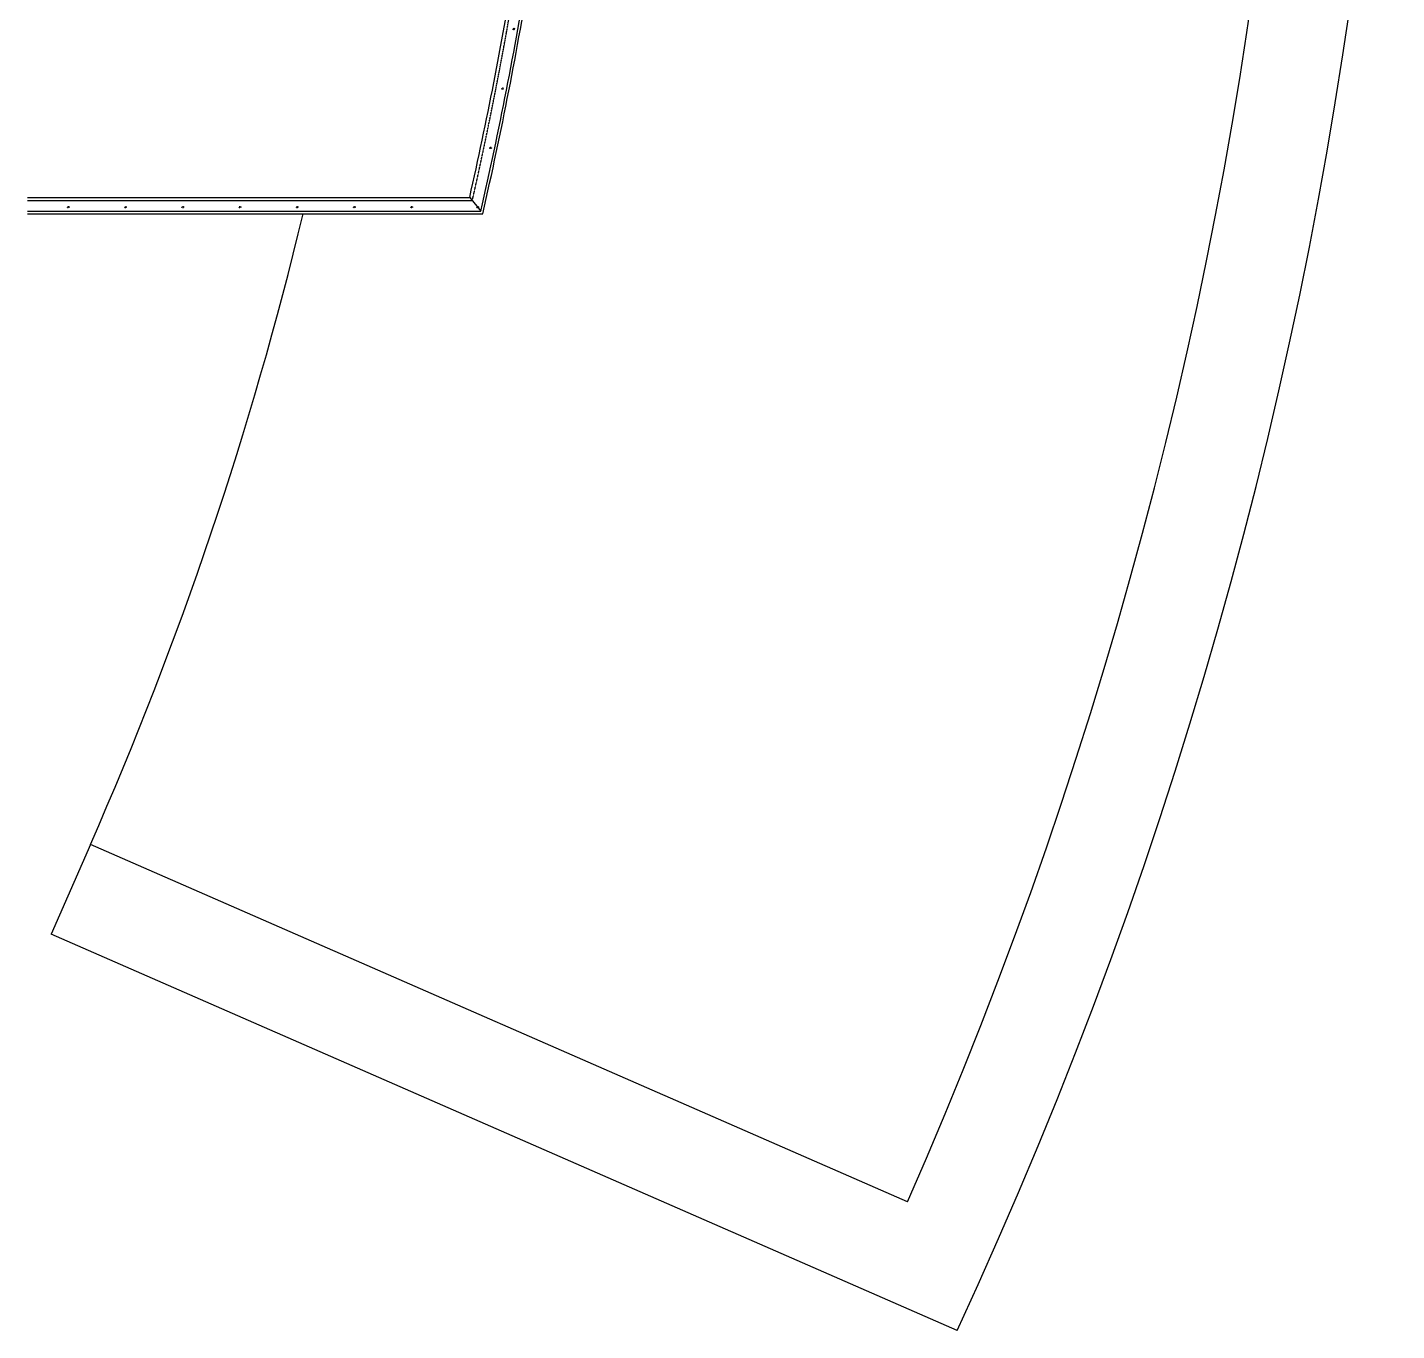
# Model space of a CAD drawing. Header units: millimetres. Extents: x -616979 to 2364082, y 43054 to 1637649.
# Drawn here: x -371270 to -350334, y 68673 to 88598 of the extents above; entities that cross this region are included whole.
import ezdxf

# ---------------------------------------------------------------- set-up
doc = ezdxf.new("R2010")
doc.units = ezdxf.units.MM
doc.linetypes.add('HIDDEN', pattern=[0.375, 0.25, -0.125])
doc.layers.add('a-line', color=7, linetype='Continuous')
doc.layers.add('a-railing', color=254, linetype='Continuous')

msp = doc.modelspace()

# ---------------------------------------------------------------- linework, layer by layer
at = {"layer": 'a-line'}
for p, q in [((-370306.48, 76106.062), (-370907.573, 74731.767)), ((-357811.515, 70640.984), (-370306.48, 76106.062)), ((-357055.464, 68673.098), (-370907.573, 74731.767))]:
    msp.add_line(p, q, dxfattribs=at)
for radius, start, end in [(72110.798, 335.06515321, 50.87164645), (70610.798, 336.25456373, 49.68223593), (56972.976, 336.2254284, 346.4742223)]:
    msp.add_arc((-422444.654, 99074.101), radius, start, end, dxfattribs=at)
at = {"layer": 'a-railing'}
for p, q in [((-371269.635, 85999.101), (-364506.337, 85999.101)), ((-371269.635, 85786.601), (-364336.696, 85786.601)), ((-371269.635, 85749.101), (-364306.811, 85749.101))]:
    msp.add_line(p, q, dxfattribs=at)
at = {"layer": 'a-railing', "linetype": 'HIDDEN'}
msp.add_line((-371269.635, 85949.101), (-364466.376, 85949.101), dxfattribs=at)
at = {"layer": 'a-railing', "color": 8}
msp.add_line((-364506.337, 85999.101), (-364336.696, 85786.601), dxfattribs=at)
at = {"layer": 'a-railing', "color": 8, "linetype": 'HIDDEN', "ltscale": 0.058}
for centre in [(-363832.697, 88572.487), (-364003.179, 87661.856), (-364187.808, 86753.987), (-370644.635, 85849.101), (-369769.635, 85849.101), (-368894.635, 85849.101), (-368019.635, 85849.101), (-367144.635, 85849.101), (-366269.635, 85849.101), (-365394.635, 85849.101), (-364386.539, 85849.101)]:
    msp.add_circle(centre, 12.5, dxfattribs=at)
at = {"layer": 'a-railing'}
for radius, start, end in [(59395.304, 347.28302305, 350.73309747), (59607.804, 347.11967106, 350.75653857), (59645.304, 347.0909541, 350.77871138)]:
    msp.add_arc((-422444.635, 99074.101), radius, start, end, dxfattribs=at)
at = {"layer": 'a-railing', "linetype": 'HIDDEN'}
msp.add_arc((-422444.635, 99074.101), 59445.304, 347.24449174, 350.72504093, dxfattribs=at)

doc.saveas('drawing.dxf')
